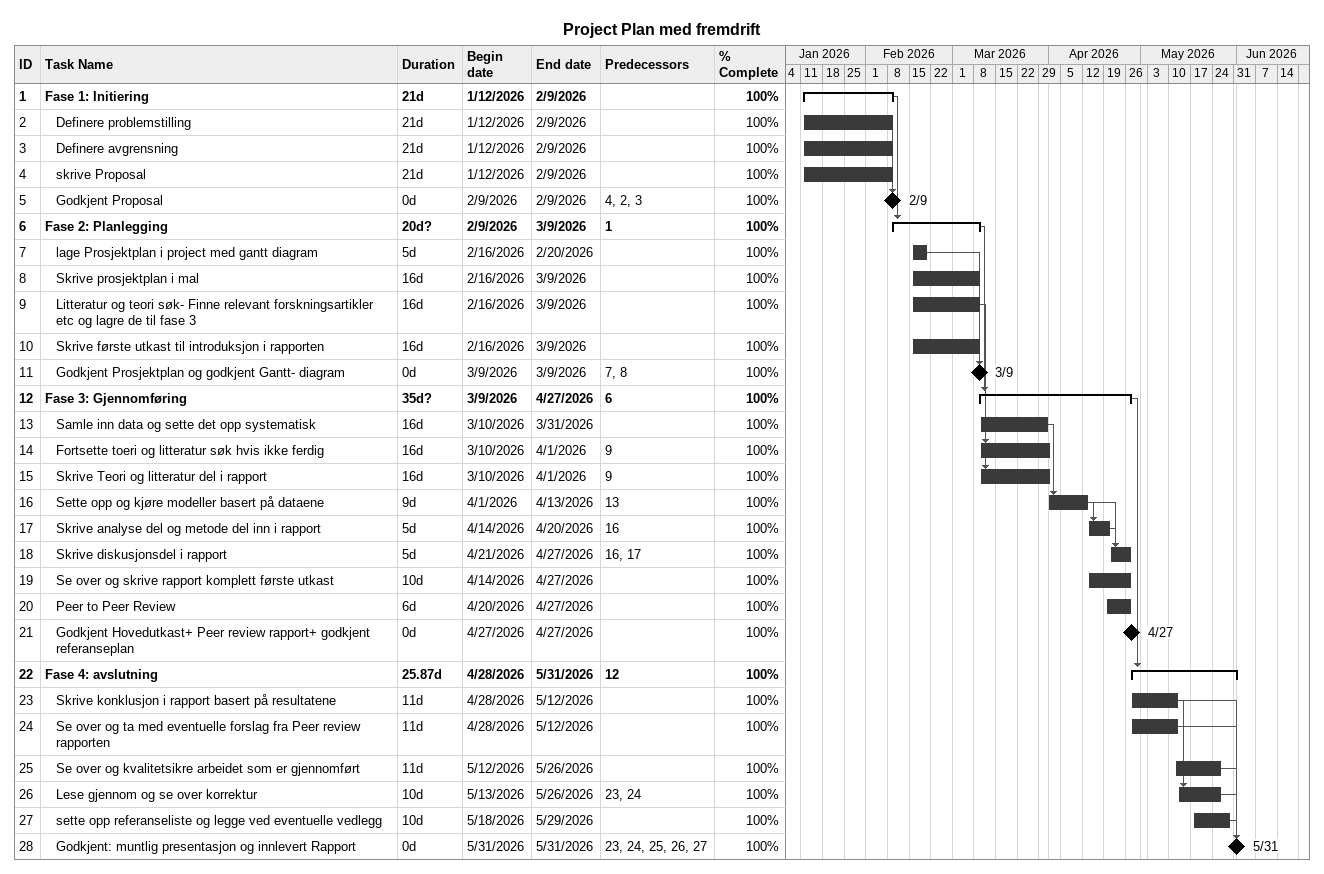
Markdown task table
Project Plan med fremdrift

| ID | Level | Task | Duration | Start | Finish | Predecessors | % complete |
|---|---|---|---|---|---|---|---|
| 1 | 1 | **Fase 1: Initiering** | 21d | 2026-01-12 | 2026-02-09 |  | 100 |
| 2 | 2 | Definere problemstilling | 21d | 2026-01-12 | 2026-02-09 |  | 100 |
| 3 | 2 | Definere avgrensning | 21d | 2026-01-12 | 2026-02-09 |  | 100 |
| 4 | 2 | skrive Proposal | 21d | 2026-01-12 | 2026-02-09 |  | 100 |
| 5 | 2 | Godkjent Proposal | 0d | 2026-02-09 | 2026-02-09 | 4, 2, 3 | 100 |
| 6 | 1 | **Fase 2: Planlegging** | 20d? | 2026-02-09 | 2026-03-09 | 1 | 100 |
| 7 | 2 | lage Prosjektplan i project med gantt diagram | 5d | 2026-02-16 | 2026-02-20 |  | 100 |
| 8 | 2 | Skrive prosjektplan i mal | 16d | 2026-02-16 | 2026-03-09 |  | 100 |
| 9 | 2 | Litteratur og teori søk- Finne relevant forskningsartikler etc og lagre de til fase 3 | 16d | 2026-02-16 | 2026-03-09 |  | 100 |
| 10 | 2 | Skrive første utkast til introduksjon i rapporten | 16d | 2026-02-16 | 2026-03-09 |  | 100 |
| 11 | 2 | Godkjent Prosjektplan og godkjent Gantt- diagram | 0d | 2026-03-09 | 2026-03-09 | 7, 8 | 100 |
| 12 | 1 | **Fase 3: Gjennomføring** | 35d? | 2026-03-09 | 2026-04-27 | 6 | 100 |
| 13 | 2 | Samle inn data og sette det opp systematisk | 16d | 2026-03-10 | 2026-03-31 |  | 100 |
| 14 | 2 | Fortsette toeri og litteratur søk hvis ikke ferdig | 16d | 2026-03-10 | 2026-04-01 | 9 | 100 |
| 15 | 2 | Skrive Teori og litteratur del i rapport | 16d | 2026-03-10 | 2026-04-01 | 9 | 100 |
| 16 | 2 | Sette opp og kjøre modeller basert på dataene | 9d | 2026-04-01 | 2026-04-13 | 13 | 100 |
| 17 | 2 | Skrive analyse del og metode del inn i rapport | 5d | 2026-04-14 | 2026-04-20 | 16 | 100 |
| 18 | 2 | Skrive diskusjonsdel i rapport | 5d | 2026-04-21 | 2026-04-27 | 16, 17 | 100 |
| 19 | 2 | Se over og skrive rapport komplett første utkast | 10d | 2026-04-14 | 2026-04-27 |  | 100 |
| 20 | 2 | Peer to Peer Review | 6d | 2026-04-20 | 2026-04-27 |  | 100 |
| 21 | 2 | Godkjent Hovedutkast+ Peer review rapport+ godkjent referanseplan | 0d | 2026-04-27 | 2026-04-27 |  | 100 |
| 22 | 1 | **Fase 4: avslutning** | 25.87d | 2026-04-28 | 2026-05-31 | 12 | 100 |
| 23 | 2 | Skrive konklusjon i rapport basert på resultatene | 11d | 2026-04-28 | 2026-05-12 |  | 100 |
| 24 | 2 | Se over og ta med eventuelle forslag fra Peer review rapporten | 11d | 2026-04-28 | 2026-05-12 |  | 100 |
| 25 | 2 | Se over og kvalitetsikre arbeidet som er gjennomført | 11d | 2026-05-12 | 2026-05-26 |  | 100 |
| 26 | 2 | Lese gjennom og se over korrektur | 10d | 2026-05-13 | 2026-05-26 | 23, 24 | 100 |
| 27 | 2 | sette opp referanseliste og legge ved eventuelle vedlegg | 10d | 2026-05-18 | 2026-05-29 |  | 100 |
| 28 | 2 | Godkjent: muntlig presentasjon og innlevert Rapport | 0d | 2026-05-31 | 2026-05-31 | 23, 24, 25, 26, 27 | 100 |
